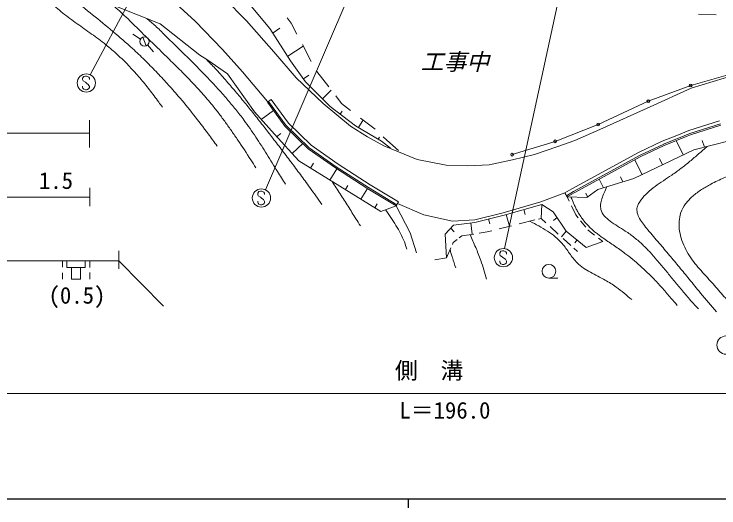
# Model space of a CAD drawing. Units: millimetres, scale not verified. Extents: x 40000 to 680000, y 20000 to 380000.
# Drawn here: x 124800 to 202064, y 204000 to 258128 of the extents above; entities that cross this region are included whole.
import ezdxf
from ezdxf.enums import TextEntityAlignment as Align

# ---------------------------------------------------------------- set-up
doc = ezdxf.new("R2010")
doc.units = ezdxf.units.MM
doc.header["$LTSCALE"] = 1000
for name, color, linetype, lineweight in [('M-BGD', 7, 'Continuous', 13), ('M-STR-HTXT', 7, 'Continuous', 13), ('M-STR-STR3', 7, 'Continuous', 13), ('M-STR-STRC', 7, 'Continuous', 13), ('M-TTL-BAND', 7, 'Continuous', 25)]:
    doc.layers.add(name, color=color, linetype=linetype, lineweight=lineweight)
doc.styles.add('ＭＳ ゴシック', font='')
doc.styles.get('ＭＳ ゴシック').set_extended_font_data('MS Gothic')

msp = doc.modelspace()

# ---------------------------------------------------------------- linework, layer by layer
at = {"layer": 'M-BGD'}
for p, q in [((150285, 257400), (147027, 260687)), ((152820, 256540), (149836, 260172)), ((140800, 257063), (135494, 259189)), ((142167, 259606), (144647, 257371)), ((201764, 258043), (199821, 258124)), ((144647, 257371), (147644, 254263)), ((153280, 253987), (150285, 257400)), ((154751, 257736), (155175, 257144)), ((145159, 253631), (140800, 257063)), ((155112, 252990), (152820, 256540)), ((153216, 256059), (153920, 256576)), ((155175, 257144), (155812, 255922)), ((138671, 255391), (137823, 255920)), ((138902, 255587), (139288, 254665)), ((139428, 254753), (140094, 254007)), ((147644, 254263), (149828, 251788)), ((156497, 254607), (154805, 253514)), ((156401, 254792), (157364, 252945)), ((145914, 253155), (145159, 253631)), ((155725, 251151), (153280, 253987)), ((148211, 251565), (145914, 253155)), ((156741, 250698), (155112, 252990)), ((204815, 251960), (198969, 250297)), ((151137, 247420), (148211, 251565)), ((149828, 251788), (152582, 248556)), ((155725, 251151), (158684, 248329)), ((157118, 251443), (156516, 251015)), ((157995, 251829), (159299, 250143)), ((199035, 250027), (204833, 251773)), ((159432, 247985), (156741, 250698)), ((159569, 249793), (158596, 248828)), ((198969, 250297), (194325, 248573)), ((194535, 247972), (199035, 250027)), ((160057, 249162), (160696, 248337)), ((152573, 248463), (152976, 248759)), ((154493, 245848), (152573, 248463)), ((154606, 245947), (152693, 248552)), ((154871, 246177), (152976, 248759)), ((161696, 245844), (158684, 248329)), ((160696, 248337), (161693, 247570)), ((194325, 248573), (188836, 246028)), ((151137, 247420), (153331, 244950)), ((151902, 246559), (153247, 247544)), ((162240, 245894), (159432, 247985)), ((160771, 247497), (160527, 247170)), ((188994, 245464), (194535, 247972)), ((163052, 246524), (162565, 245702)), ((162777, 246736), (164364, 245515)), ((157040, 243365), (154493, 245848)), ((157136, 243481), (154606, 245947)), ((157360, 243752), (154871, 246177)), ((163542, 244678), (161696, 245844)), ((165090, 244207), (162240, 245894)), ((188836, 246028), (184125, 244181)), ((202144, 246436), (198769, 245373)), ((202240, 246099), (198888, 245044)), ((198939, 244903), (202281, 245955)), ((153331, 244950), (156004, 242034)), ((153582, 244676), (154027, 245046)), ((186283, 244273), (188994, 245464)), ((198769, 245373), (197451, 244835)), ((198888, 245044), (198251, 244783)), ((165325, 243677), (163542, 244678)), ((164716, 244428), (164848, 244650)), ((166075, 243416), (165090, 244207)), ((165268, 244680), (165654, 244324)), ((165654, 244324), (166948, 243163)), ((184125, 244181), (179392, 242723)), ((184314, 243563), (186283, 244273)), ((195861, 244185), (193264, 242962)), ((197451, 244835), (195861, 244185)), ((198251, 244783), (195994, 243861)), ((196051, 243722), (198594, 244762)), ((198139, 242689), (197394, 244271)), ((198594, 244762), (198939, 244903)), ((199303, 243250), (203324, 244263)), ((200492, 243549), (200233, 244282)), ((156464, 243927), (155271, 242834)), ((160124, 241390), (157136, 243481)), ((160319, 241680), (157360, 243752)), ((168981, 242186), (165325, 243677)), ((181856, 242745), (184314, 243563)), ((196011, 243868), (193422, 242649)), ((196075, 243733), (193490, 242515)), ((160040, 241265), (157040, 243365)), ((179439, 242146), (181856, 242745)), ((193264, 242962), (185949, 238982)), ((193422, 242649), (186123, 238678)), ((192744, 240089), (199303, 243250)), ((156004, 242034), (164994, 236503)), ((172177, 241564), (168981, 242186)), ((179439, 242146), (176891, 241620)), ((193490, 242515), (186198, 238548)), ((193635, 240518), (192856, 242171)), ((195887, 241604), (195564, 242290)), ((157300, 241237), (157631, 241775)), ((160175, 241178), (159412, 239938)), ((163569, 238988), (160040, 241265)), ((163648, 239115), (160124, 241390)), ((163834, 239412), (160319, 241680)), ((174546, 241494), (172177, 241564)), ((176891, 241620), (174546, 241494)), ((188810, 238912), (192744, 240089)), ((189401, 239089), (188951, 240046)), ((191531, 239726), (191272, 240275)), ((161114, 238890), (161389, 239337)), ((162817, 237842), (163535, 239009)), ((166666, 237106), (163569, 238988)), ((166744, 237234), (163648, 239115)), ((166926, 237533), (163834, 239412)), ((185949, 238982), (185190, 238523)), ((187583, 238026), (188810, 238912)), ((185190, 238523), (182552, 237565)), ((185190, 238523), (185448, 238095)), ((186123, 238678), (185370, 238224)), ((186198, 238548), (185448, 238095)), ((185448, 238095), (187583, 238026)), ((185448, 238095), (185663, 237639)), ((187664, 238084), (187473, 238490)), ((164350, 236899), (164613, 237326)), ((166666, 237106), (166926, 237533)), ((169718, 236133), (166821, 237361)), ((182552, 237565), (178417, 236338)), ((178525, 236106), (182658, 237242)), ((182658, 237242), (182565, 235726)), ((182658, 237242), (183895, 236468)), ((164994, 236503), (166666, 237106)), ((166666, 237106), (168221, 234140)), ((180685, 236700), (180837, 236145)), ((183895, 236468), (185336, 234352)), ((185912, 237109), (186380, 236116)), ((172872, 235429), (169718, 236133)), ((178417, 236338), (175292, 235582)), ((175322, 235293), (178525, 236106)), ((176818, 235673), (176961, 235153)), ((179114, 234869), (178756, 236169)), ((182565, 235726), (182297, 235659)), ((183102, 235239), (182565, 235726)), ((183934, 235489), (184319, 235845)), ((186380, 236116), (186624, 235813)), ((172069, 234022), (172978, 235001)), ((175292, 235582), (172872, 235429)), ((172978, 235001), (175322, 235293)), ((175017, 233992), (174862, 235236)), ((179337, 234925), (177962, 234583)), ((181895, 235559), (180153, 235127)), ((186894, 235477), (187461, 234772)), ((168221, 234140), (168896, 231967)), ((173026, 234275), (172677, 234677)), ((176671, 234263), (175775, 234116)), ((177167, 234386), (176671, 234263)), ((184452, 234016), (183556, 234828)), ((184797, 233703), (185336, 234352)), ((185336, 234352), (187519, 232554)), ((187695, 234481), (187756, 234405)), ((187756, 234405), (188410, 233900)), ((172069, 234022), (172200, 231401)), ((173364, 233409), (172944, 233087)), ((173882, 233805), (173598, 233588)), ((175183, 234019), (173882, 233805)), ((185846, 232752), (184990, 233528)), ((186287, 233071), (186531, 233368)), ((188861, 233552), (189337, 233184)), ((172845, 232864), (172944, 233087)), ((187519, 232554), (189337, 233184)), ((172200, 231401), (172681, 232491)), ((186546, 232118), (186150, 232477)), ((172200, 231401), (170912, 231189)), ((183424, 229189), (184424, 229189))]:
    msp.add_line(p, q, dxfattribs=at)
for centre, radius in [((139095, 255126), 500), ((198969, 250297), 150), ((194325, 248573), 150), ((188836, 246028), 150), ((184125, 244181), 150), ((179392, 242723), 150), ((183424, 229939), 750)]:
    msp.add_circle(centre, radius, dxfattribs=at)
for points, knots in [([(126410, 262074), (126687, 261729), (126964, 261383), (127251, 261046), (127505, 260748), (127767, 260456), (128035, 260171), (128303, 259887), (128577, 259609), (128861, 259341), (129330, 258898), (129826, 258484), (130335, 258088), (130847, 257690), (131372, 257309), (131900, 256933), (132429, 256556), (132963, 256183), (133490, 255802), (134016, 255421), (134537, 255031), (135041, 254621), (135470, 254272), (135886, 253907), (136291, 253530), (136696, 253152), (137089, 252762), (137470, 252361), (137852, 251960), (138223, 251549), (138584, 251128), (138944, 250708), (139293, 250278), (139634, 249842), (139982, 249398), (140321, 248947), (140650, 248488), (140786, 248297), (140921, 248105), (141056, 247913)], [0, 0, 0, 0, 1, 1, 1, 2, 2, 2, 3, 3, 3, 4, 4, 4, 5, 5, 5, 6, 6, 6, 7, 7, 7, 8, 8, 8, 9, 9, 9, 10, 10, 10, 11, 11, 11, 12, 12, 12, 13, 13, 13, 13]), ([(129789, 261226), (130254, 260771), (130719, 260316), (131202, 259882), (131913, 259244), (132665, 258652), (133409, 258052), (134153, 257452), (134891, 256844), (135622, 256229), (136353, 255614), (137078, 254991), (137784, 254348), (138228, 253943), (138665, 253529), (139094, 253109), (139524, 252688), (139947, 252260), (140364, 251826), (140780, 251392), (141190, 250951), (141593, 250504), (141997, 250057), (142394, 249605), (142786, 249148), (143360, 248476), (143922, 247794), (144472, 247102), (145022, 246410), (145560, 245709), (146084, 244997), (146413, 244550), (146737, 244099), (147060, 243648)], [0, 0, 0, 0, 1, 1, 1, 2, 2, 2, 3, 3, 3, 4, 4, 4, 5, 5, 5, 6, 6, 6, 7, 7, 7, 8, 8, 8, 9, 9, 9, 10, 10, 10, 11, 11, 11, 11]), ([(135588, 259151), (136094, 258698), (136600, 258244), (137094, 257777), (137611, 257287), (138114, 256783), (138621, 256283), (139129, 255783), (139641, 255288), (140152, 254791), (140663, 254294), (141173, 253795), (141682, 253295), (142104, 252881), (142525, 252466), (142942, 252048), (143360, 251630), (143774, 251208), (144183, 250781), (144591, 250354), (144993, 249922), (145386, 249482), (145779, 249042), (146163, 248595), (146536, 248137), (146785, 247831), (147029, 247520), (147269, 247206), (147509, 246892), (147745, 246574), (147976, 246254), (148209, 245934), (148437, 245611), (148663, 245286), (148888, 244961), (149111, 244634), (149333, 244306), (149815, 243593), (150291, 242877), (150755, 242152), (150939, 241863), (151122, 241573), (151305, 241283)], [0, 0, 0, 0, 1, 1, 1, 2, 2, 2, 3, 3, 3, 4, 4, 4, 5, 5, 5, 6, 6, 6, 7, 7, 7, 8, 8, 8, 9, 9, 9, 10, 10, 10, 11, 11, 11, 12, 12, 12, 13, 13, 13, 14, 14, 14, 14]), ([(139335, 257650), (139658, 257383), (139980, 257116), (140289, 256834), (140647, 256507), (140986, 256159), (141330, 255816), (141725, 255423), (142127, 255037), (142527, 254648), (142926, 254260), (143323, 253869), (143719, 253476), (144115, 253084), (144510, 252690), (144902, 252293), (145294, 251896), (145683, 251496), (146068, 251093), (146418, 250726), (146765, 250356), (147107, 249982), (147449, 249607), (147786, 249229), (148118, 248846), (148449, 248463), (148774, 248075), (149092, 247681), (149409, 247287), (149719, 246888), (150020, 246482), (150463, 245885), (150886, 245273), (151296, 244654), (151707, 244034), (152106, 243405), (152500, 242774), (152894, 242142), (153284, 241507), (153677, 240873), (153967, 240407), (154258, 239942), (154549, 239477)], [0, 0, 0, 0, 1, 1, 1, 2, 2, 2, 3, 3, 3, 4, 4, 4, 5, 5, 5, 6, 6, 6, 7, 7, 7, 8, 8, 8, 9, 9, 9, 10, 10, 10, 11, 11, 11, 12, 12, 12, 13, 13, 13, 14, 14, 14, 14]), ([(145829, 253209), (146172, 252863), (146515, 252518), (146848, 252163), (147229, 251758), (147597, 251340), (147963, 250922), (148330, 250503), (148695, 250083), (149056, 249659), (149398, 249257), (149736, 248850), (150071, 248441), (150406, 248032), (150738, 247620), (151068, 247207), (151397, 246793), (151724, 246378), (152050, 245961), (152376, 245544), (152700, 245126), (153023, 244708), (153378, 244248), (153732, 243787), (154084, 243325), (154437, 242863), (154788, 242400), (155138, 241936), (155487, 241471), (155835, 241006), (156181, 240539), (156527, 240071), (156871, 239603), (157212, 239131), (157662, 238508), (158106, 237880), (158550, 237252)], [0, 0, 0, 0, 1, 1, 1, 2, 2, 2, 3, 3, 3, 4, 4, 4, 5, 5, 5, 6, 6, 6, 7, 7, 7, 8, 8, 8, 9, 9, 9, 10, 10, 10, 11, 11, 11, 12, 12, 12, 12]), ([(200789, 243625), (200475, 243349), (200161, 243074), (199844, 242801), (199528, 242528), (199209, 242258), (198887, 241992), (198564, 241726), (198238, 241465), (197906, 241212), (197573, 240958), (197234, 240711), (196888, 240475), (196587, 240269), (196280, 240071), (195975, 239869), (195670, 239669), (195367, 239465), (195073, 239248), (194781, 239032), (194498, 238803), (194234, 238552), (193967, 238298), (193720, 238022), (193505, 237723), (193462, 237663), (193420, 237602), (193380, 237539), (193340, 237477), (193303, 237414), (193268, 237350), (193234, 237287), (193203, 237223), (193176, 237157), (193150, 237093), (193128, 237028), (193112, 236961), (193062, 236758), (193068, 236540), (193114, 236334), (193163, 236112), (193258, 235905), (193370, 235709), (193494, 235492), (193638, 235289), (193790, 235092), (193948, 234888), (194115, 234690), (194282, 234492), (194691, 234007), (195100, 233522), (195510, 233037), (195890, 232587), (196270, 232136), (196648, 231685), (197012, 231252), (197374, 230818), (197735, 230383), (198094, 229950), (198451, 229516), (198806, 229080), (199219, 228570), (199628, 228056), (200045, 227550), (200619, 226855), (201211, 226175), (201802, 225495)], [0, 0, 0, 0, 1, 1, 1, 2, 2, 2, 3, 3, 3, 4, 4, 4, 5, 5, 5, 6, 6, 6, 7, 7, 7, 8, 8, 8, 9, 9, 9, 10, 10, 10, 11, 11, 11, 12, 12, 12, 13, 13, 13, 14, 14, 14, 15, 15, 15, 16, 16, 16, 17, 17, 17, 18, 18, 18, 19, 19, 19, 20, 20, 20, 21, 21, 21, 22, 22, 22, 22]), ([(213745, 243829), (213362, 243764), (212978, 243698), (212595, 243630), (212213, 243561), (211831, 243490), (211450, 243412), (211070, 243335), (210691, 243252), (210315, 243159), (209938, 243067), (209564, 242966), (209193, 242853), (208749, 242718), (208310, 242566), (207876, 242403), (207440, 242239), (207009, 242065), (206580, 241885), (206152, 241705), (205726, 241519), (205300, 241333), (204878, 241148), (204456, 240962), (204032, 240781), (203797, 240680), (203561, 240581), (203325, 240481), (203089, 240381), (202853, 240281), (202618, 240178), (202381, 240074), (202144, 239967), (201910, 239856), (201670, 239742), (201432, 239624), (201197, 239500), (200843, 239313), (200496, 239114), (200160, 238895), (199825, 238678), (199503, 238441), (199202, 238178), (198913, 237926), (198644, 237648), (198415, 237339), (198196, 237042), (198013, 236716), (197892, 236368), (197783, 236053), (197724, 235721), (197705, 235388), (197684, 235040), (197707, 234692), (197760, 234349), (197815, 233996), (197903, 233648), (198016, 233309), (198130, 232970), (198269, 232640), (198431, 232321), (198591, 232008), (198774, 231707), (198973, 231417), (199168, 231132), (199380, 230859), (199600, 230593), (199819, 230328), (200047, 230070), (200278, 229815), (200508, 229560), (200742, 229308), (200972, 229052), (201174, 228828), (201374, 228602), (201573, 228376), (201772, 228148), (201970, 227921), (202169, 227693), (202368, 227466), (202568, 227239), (202771, 227015), (202973, 226790), (203179, 226568), (203387, 226348), (203631, 226088), (203879, 225832), (204140, 225590), (204356, 225390), (204582, 225199), (204807, 225009)], [0, 0, 0, 0, 1, 1, 1, 2, 2, 2, 3, 3, 3, 4, 4, 4, 5, 5, 5, 6, 6, 6, 7, 7, 7, 8, 8, 8, 9, 9, 9, 10, 10, 10, 11, 11, 11, 12, 12, 12, 13, 13, 13, 14, 14, 14, 15, 15, 15, 16, 16, 16, 17, 17, 17, 18, 18, 18, 19, 19, 19, 20, 20, 20, 21, 21, 21, 22, 22, 22, 23, 23, 23, 24, 24, 24, 25, 25, 25, 26, 26, 26, 27, 27, 27, 28, 28, 28, 29, 29, 29, 30, 30, 30, 30]), ([(159686, 239769), (159974, 239318), (160262, 238868), (160549, 238417), (160836, 237966), (161123, 237514), (161410, 237063), (161698, 236611), (161986, 236159), (162268, 235704), (162434, 235438), (162598, 235170), (162762, 234902)], [0, 0, 0, 0, 1, 1, 1, 2, 2, 2, 3, 3, 3, 4, 4, 4, 4]), ([(189765, 239198), (189665, 238977), (189565, 238757), (189472, 238533), (189383, 238321), (189301, 238106), (189233, 237886), (189171, 237685), (189122, 237481), (189101, 237271), (189083, 237082), (189087, 236889), (189131, 236706), (189192, 236456), (189329, 236224), (189495, 236022), (189684, 235793), (189910, 235603), (190146, 235427), (190408, 235233), (190681, 235056), (190958, 234883), (191240, 234706), (191526, 234534), (191804, 234351), (192153, 234122), (192491, 233876), (192817, 233615), (193125, 233369), (193422, 233109), (193708, 232837), (193986, 232574), (194254, 232300), (194515, 232019), (194774, 231740), (195027, 231453), (195275, 231164), (195564, 230828), (195848, 230488), (196129, 230146), (196414, 229800), (196698, 229451), (196981, 229103), (197267, 228753), (197553, 228403), (197841, 228054), (198128, 227705), (198418, 227358), (198716, 227018), (199075, 226610), (199446, 226213), (199817, 225816)], [0, 0, 0, 0, 1, 1, 1, 2, 2, 2, 3, 3, 3, 4, 4, 4, 5, 5, 5, 6, 6, 6, 7, 7, 7, 8, 8, 8, 9, 9, 9, 10, 10, 10, 11, 11, 11, 12, 12, 12, 13, 13, 13, 14, 14, 14, 15, 15, 15, 16, 16, 16, 17, 17, 17, 17]), ([(185845, 238082), (185897, 237955), (185949, 237828), (186003, 237701), (186056, 237574), (186110, 237448), (186166, 237322), (186222, 237196), (186279, 237071), (186339, 236948), (186399, 236824), (186462, 236701), (186527, 236580), (186624, 236402), (186728, 236228), (186838, 236058), (186949, 235888), (187066, 235722), (187190, 235561), (187314, 235399), (187444, 235243), (187580, 235092), (187715, 234942), (187857, 234797), (188004, 234657), (188116, 234552), (188230, 234451), (188347, 234352), (188464, 234253), (188584, 234157), (188705, 234064), (188826, 233970), (188949, 233878), (189073, 233788), (189197, 233698), (189322, 233609), (189448, 233521), (189641, 233386), (189835, 233252), (190030, 233119), (190224, 232985), (190419, 232852), (190613, 232719), (190808, 232585), (191001, 232451), (191194, 232315), (191386, 232179), (191578, 232042), (191767, 231901), (192054, 231688), (192336, 231468), (192613, 231243), (192890, 231017), (193162, 230785), (193430, 230547), (193697, 230310), (193960, 230066), (194217, 229818), (194475, 229570), (194727, 229316), (194975, 229058), (195294, 228726), (195604, 228386), (195909, 228040), (196213, 227695), (196511, 227344), (196810, 226994), (197040, 226726), (197270, 226458), (197500, 226191)], [0, 0, 0, 0, 1, 1, 1, 2, 2, 2, 3, 3, 3, 4, 4, 4, 5, 5, 5, 6, 6, 6, 7, 7, 7, 8, 8, 8, 9, 9, 9, 10, 10, 10, 11, 11, 11, 12, 12, 12, 13, 13, 13, 14, 14, 14, 15, 15, 15, 16, 16, 16, 17, 17, 17, 18, 18, 18, 19, 19, 19, 20, 20, 20, 21, 21, 21, 22, 22, 22, 23, 23, 23, 23]), ([(165502, 236686), (165702, 236402), (165901, 236118), (166096, 235832), (166290, 235547), (166480, 235259), (166661, 234966), (166840, 234675), (167010, 234379), (167168, 234076), (167324, 233776), (167469, 233469), (167587, 233153), (167682, 232898), (167759, 232637), (167837, 232376)], [0, 0, 0, 0, 1, 1, 1, 2, 2, 2, 3, 3, 3, 4, 4, 4, 5, 5, 5, 5]), ([(181349, 235424), (181675, 235254), (182001, 235084), (182322, 234906), (182641, 234731), (182955, 234548), (183260, 234351), (183561, 234157), (183853, 233949), (184128, 233721), (184402, 233494), (184659, 233247), (184891, 232978), (185036, 232809), (185171, 232631), (185302, 232450), (185434, 232268), (185561, 232083), (185690, 231899), (185819, 231716), (185949, 231534), (186086, 231357), (186222, 231184), (186365, 231016), (186520, 230860), (186729, 230651), (186961, 230464), (187204, 230295), (187451, 230123), (187709, 229969), (187972, 229824), (188240, 229676), (188512, 229537), (188784, 229397), (189058, 229257), (189331, 229116), (189599, 228966), (190011, 228735), (190412, 228481), (190797, 228207), (191395, 227781), (191955, 227305), (192515, 226828)], [0, 0, 0, 0, 1, 1, 1, 2, 2, 2, 3, 3, 3, 4, 4, 4, 5, 5, 5, 6, 6, 6, 7, 7, 7, 8, 8, 8, 9, 9, 9, 10, 10, 10, 11, 11, 11, 12, 12, 12, 13, 13, 13, 14, 14, 14, 14]), ([(174792, 233955), (174895, 233722), (174998, 233489), (175099, 233255), (175201, 233022), (175301, 232788), (175400, 232553), (175499, 232318), (175595, 232083), (175688, 231846), (175781, 231609), (175871, 231370), (175957, 231130), (176079, 230792), (176193, 230451), (176294, 230106), (176396, 229762), (176486, 229414), (176576, 229065)], [0, 0, 0, 0, 1, 1, 1, 2, 2, 2, 3, 3, 3, 4, 4, 4, 5, 5, 5, 6, 6, 6, 6]), ([(172594, 232294), (172614, 232222), (172635, 232149), (172655, 232077), (172676, 232005), (172696, 231933), (172717, 231861), (172738, 231789), (172759, 231716), (172781, 231645), (172803, 231573), (172826, 231501), (172848, 231430), (172966, 231053), (173088, 230678), (173209, 230303)], [0, 0, 0, 0, 1, 1, 1, 2, 2, 2, 3, 3, 3, 4, 4, 4, 5, 5, 5, 5])]:
    msp.add_open_spline(points, degree=3, knots=knots, dxfattribs=at)
at = {"layer": 'M-STR-HTXT'}
for p, q in [((133065, 243517), (133065, 246517)), ((85346, 245067), (133096, 245067)), ((133096, 237067), (133096, 239067)), ((126346, 238067), (112596, 238067)), ((126346, 238067), (130096, 238067)), ((133096, 238067), (130096, 238067)), ((136299, 230193), (136299, 232193)), ((133096, 231067), (95346, 231067)), ((130096, 231067), (130096, 230377)), ((130596, 231067), (130596, 230368)), ((136299, 231067), (132596, 231067)), ((132596, 231067), (132596, 230368)), ((133096, 231067), (133096, 230343)), ((141190, 226113), (136299, 231067)), ((130596, 230368), (132096, 230368)), ((131096, 230368), (131096, 229067)), ((132596, 230368), (132096, 230368)), ((132096, 230368), (132096, 229067)), ((130096, 229767), (130096, 229073)), ((133096, 229818), (133096, 229056)), ((132096, 229067), (131096, 229067))]:
    msp.add_line(p, q, dxfattribs=at)
at = {"layer": 'M-STR-STR3'}
msp.add_line((87953, 216550), (273960, 216550), dxfattribs=at)
at = {"layer": 'M-STR-STRC'}
for p, q in [((147909, 279227), (133144, 251482)), ((166571, 271950), (152345, 238876)), ((186035, 266921), (178561, 232425)), ((132431, 251276), (132307, 251092)), ((132623, 251342), (132431, 251276)), ((132744, 251340), (132623, 251342)), ((132994, 251221), (132744, 251340)), ((133058, 251090), (132994, 251221)), ((132307, 251092), (132310, 250960)), ((132310, 250960), (132373, 250831)), ((132373, 250831), (132628, 250650)), ((132628, 250650), (132757, 250518)), ((132757, 250518), (132936, 250402)), ((132936, 250402), (133063, 250202)), ((133058, 250960), (133058, 251090)), ((132310, 250113), (132307, 250234)), ((132349, 250010), (132310, 250113)), ((132433, 249899), (132349, 250010)), ((132620, 249839), (132433, 249899)), ((132755, 249839), (132620, 249839)), ((132855, 249868), (132755, 249839)), ((132997, 249960), (132855, 249868)), ((133058, 250091), (132997, 249960)), ((133063, 250202), (133058, 250091)), ((151631, 238670), (151507, 238486)), ((151507, 238486), (151510, 238354)), ((151510, 238354), (151573, 238225)), ((151573, 238225), (151829, 238043)), ((151823, 238736), (151631, 238670)), ((151945, 238733), (151823, 238736)), ((151829, 238043), (151958, 237911)), ((152195, 238615), (151945, 238733)), ((152258, 238483), (152195, 238615)), ((152258, 238354), (152258, 238483)), ((151510, 237506), (151507, 237627)), ((151550, 237403), (151510, 237506)), ((151634, 237293), (151550, 237403)), ((151821, 237232), (151634, 237293)), ((151955, 237232), (151821, 237232)), ((152055, 237261), (151955, 237232)), ((151958, 237911), (152137, 237796)), ((152197, 237353), (152055, 237261)), ((152137, 237796), (152263, 237595)), ((152258, 237485), (152197, 237353)), ((152263, 237595), (152258, 237485)), ((178159, 232129), (178035, 231944)), ((178035, 231944), (178038, 231813)), ((178038, 231813), (178101, 231684)), ((178351, 232194), (178159, 232129)), ((178473, 232192), (178351, 232194)), ((178723, 232073), (178473, 232192)), ((178786, 231942), (178723, 232073)), ((178786, 231813), (178786, 231942)), ((178038, 230965), (178035, 231086)), ((178101, 231684), (178357, 231502)), ((178357, 231502), (178486, 231370)), ((178486, 231370), (178665, 231254)), ((178665, 231254), (178791, 231054)), ((178791, 231054), (178786, 230944)), ((178078, 230862), (178038, 230965)), ((178162, 230751), (178078, 230862)), ((178349, 230691), (178162, 230751)), ((178483, 230691), (178349, 230691)), ((178583, 230720), (178483, 230691)), ((178725, 230812), (178583, 230720)), ((178786, 230944), (178725, 230812))]:
    msp.add_line(p, q, dxfattribs=at)
for centre in [(132714, 250580), (151915, 237973), (178443, 231432), (202838, 221848)]:
    msp.add_circle(centre, 1000, dxfattribs=at)
at = {"layer": 'M-TTL-BAND'}
for p, q in [((40000, 205000), (579000, 205000)), ((168000, 205000), (168000, 204000))]:
    msp.add_line(p, q, dxfattribs=at)

# ---------------------------------------------------------------- texts
at = {"layer": 'M-STR-HTXT', "style": 'ＭＳ ゴシック', "oblique": 15}
msp.add_text('工事中', height=1833, dxfattribs=at).set_placement((169374, 251446), align=Align.BOTTOM_LEFT)
at = {"layer": 'M-STR-HTXT', "style": 'ＭＳ ゴシック'}
for s, p in [('1.5', (127520, 238416)), ('(0.5)', (128575, 225840))]:
    msp.add_text(s, height=1833, dxfattribs=at).set_placement(p, align=Align.BOTTOM_LEFT)
at = {"layer": 'M-STR-STR3', "style": 'ＭＳ ゴシック'}
for s, p in [('側\u3000溝', (166547, 217594)), ('L＝196.0', (167040, 213236))]:
    msp.add_text(s, height=1833, dxfattribs=at).set_placement(p, align=Align.BOTTOM_LEFT)

doc.saveas('drawing.dxf')
